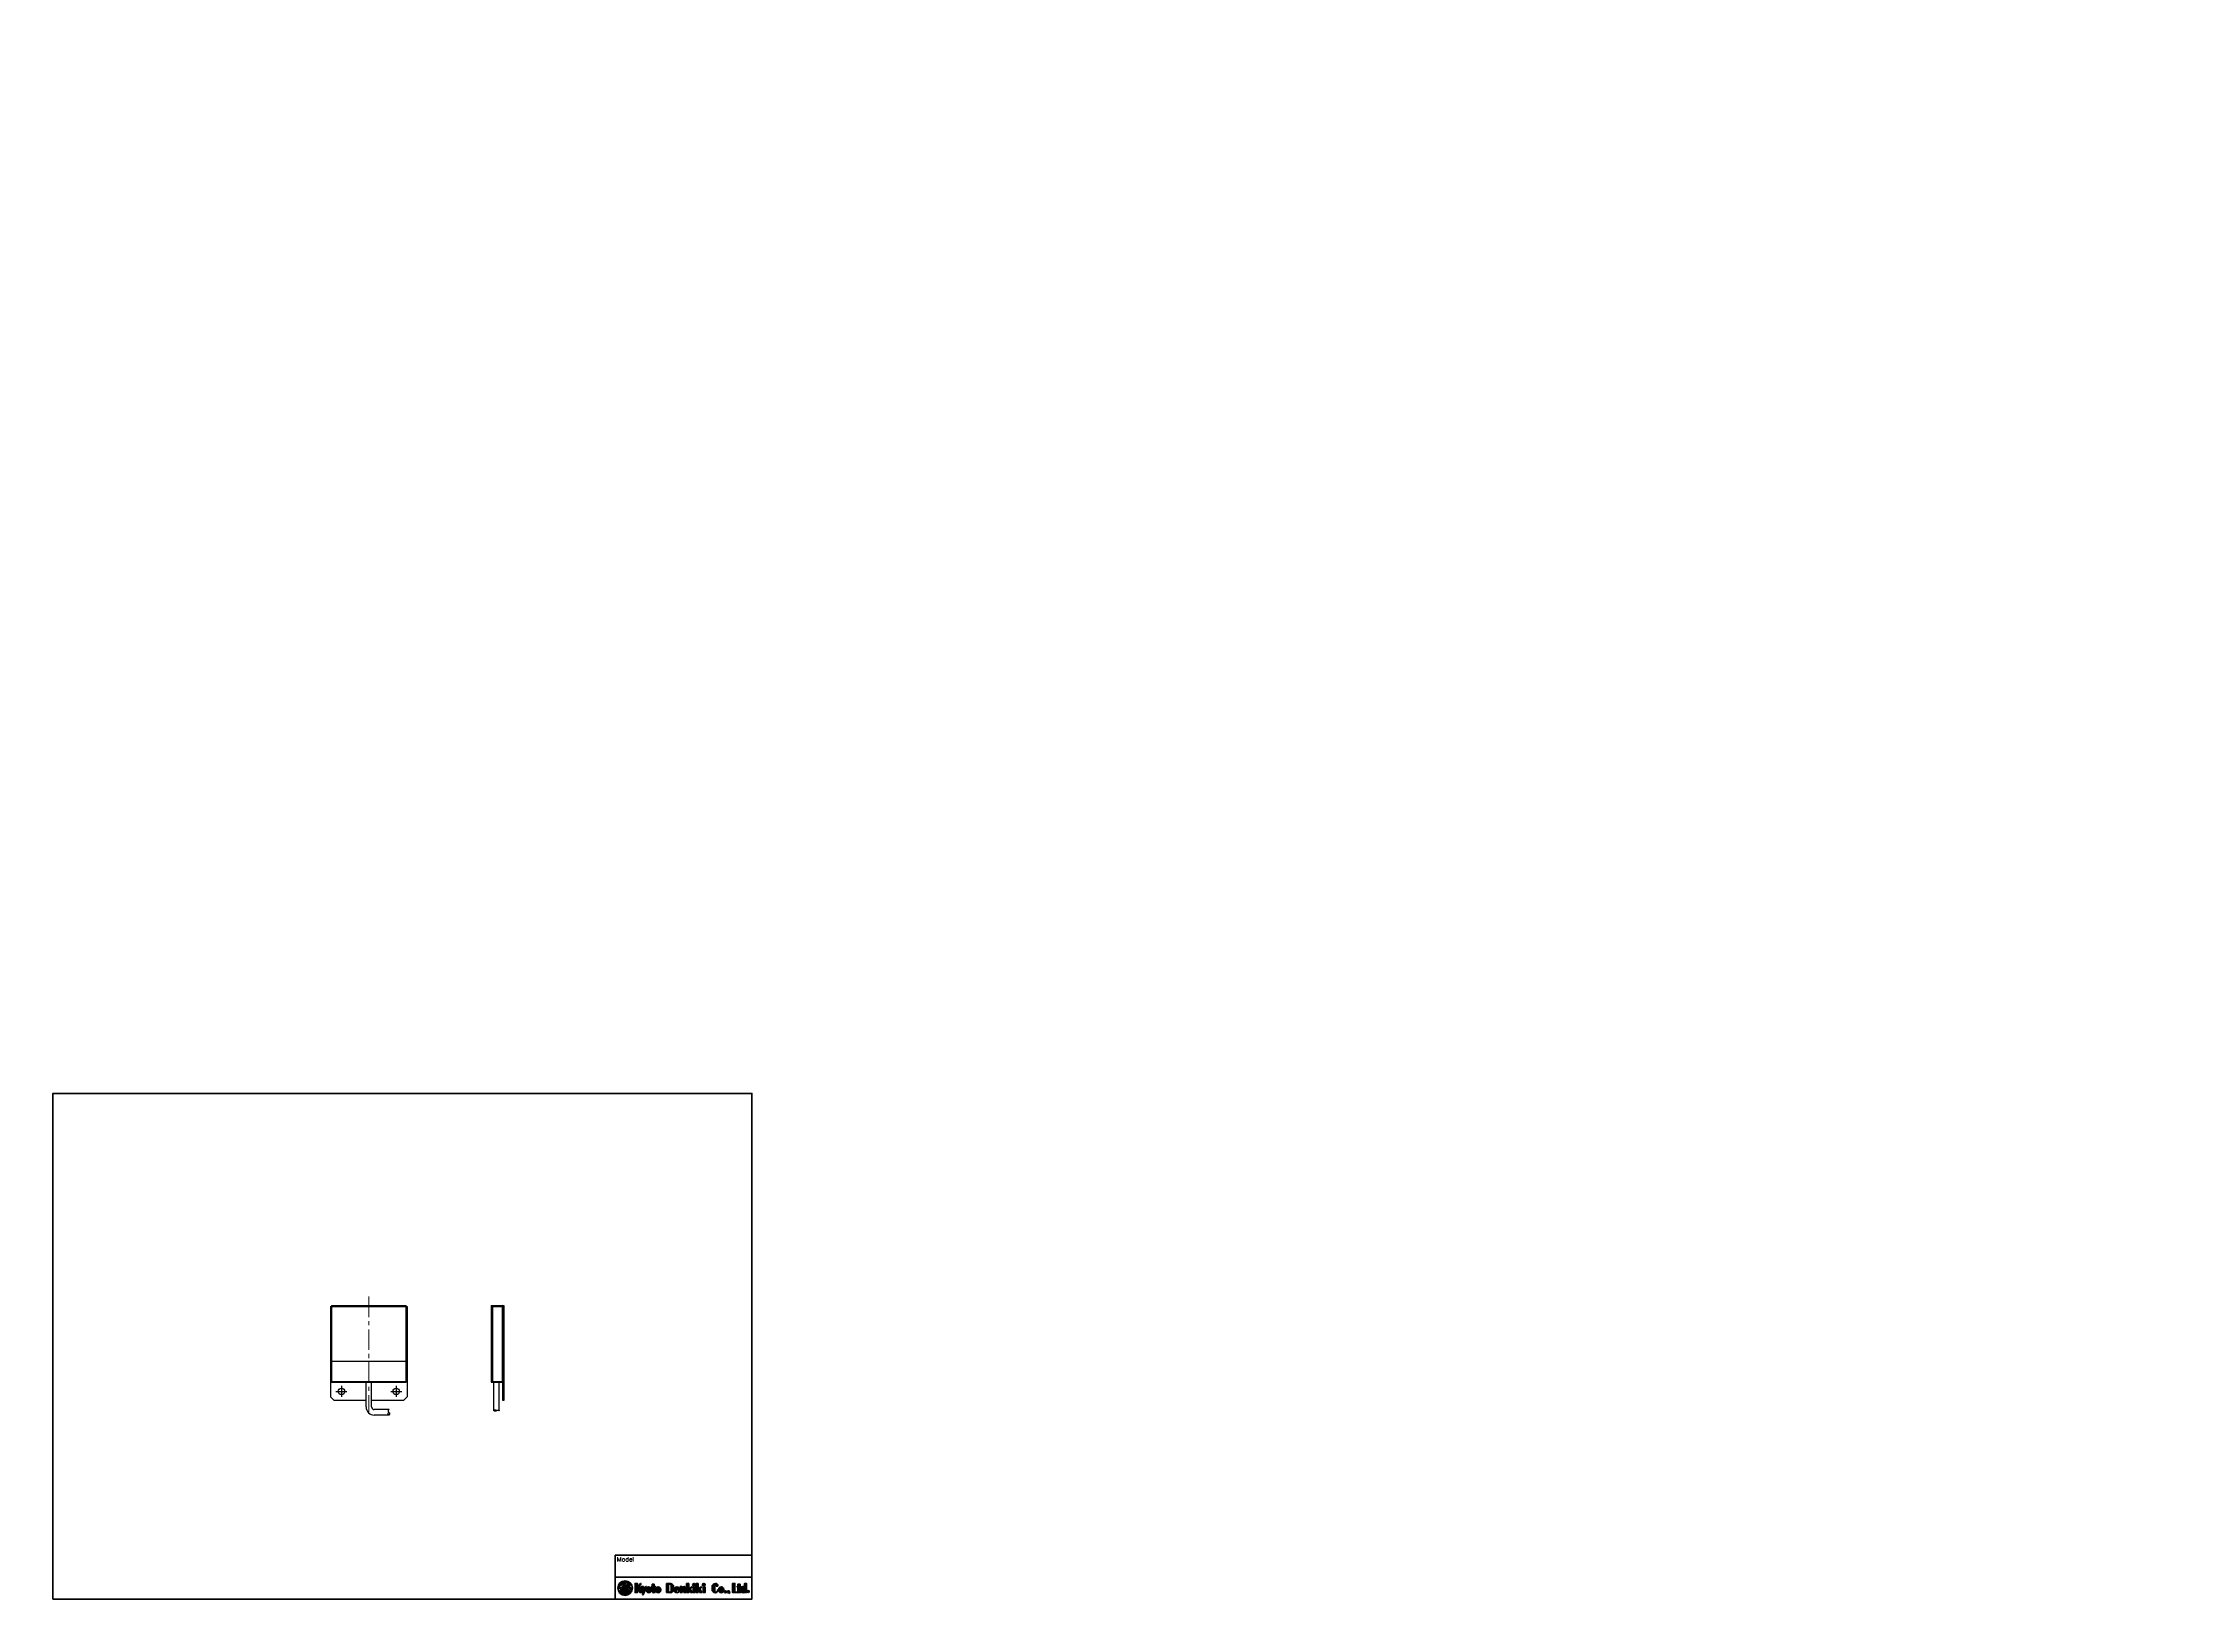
# Paper-space layout 'A3_1_3' of a CAD drawing. Header units: millimetres. Extents: x 0 to 392, y 0 to 286.
# The model-space entities are those that its viewports show. They can reach past a viewport. Long polylines and large blocks are cut down to what shows.
import ezdxf

# ---------------------------------------------------------------- set-up
doc = ezdxf.new("R2010")
doc.units = ezdxf.units.MM
doc.linetypes.add('CENTER', pattern=[2, 1.25, -0.25, 0.25, -0.25])
doc.layers.get('0').update_dxf_attribs({"lineweight": 30})
for name, color, linetype, lineweight in [('2KD_寸法１', 7, 'Continuous', 15), ('AUX', 7, 'Continuous', 40), ('PINOFF', 6, 'Continuous', 9)]:
    doc.layers.add(name, color=color, linetype=linetype, lineweight=lineweight)
doc.layers.get('PINOFF').freeze()
doc.styles.get("Standard").update_dxf_attribs({"font": 'simplex.shx', "width": 0.8, "bigfont": 'extfont.shx'})

# ---------------------------------------------------------------- blocks, each defined once
blk = doc.blocks.new('A$C58A435ED')
h = blk.add_hatch(color=256)
edge = h.paths.add_edge_path()
edge.add_ellipse((3.8, 4.2), major_axis=(2.36, 2.72), ratio=0.381944, start_angle=36.9142, end_angle=132.4984, ccw=False)
edge.add_arc((4.7, 6.4), 0.75, 47.7163, 192.9195, ccw=False)
edge.add_ellipse((3.8, 4.2), major_axis=(2.36, 2.72), ratio=0.381944, start_angle=355.1193, end_angle=374.4019, ccw=False)
edge.add_ellipse((4.2, 3.8), major_axis=(2.36, 2.72), ratio=0.381944, start_angle=320.8704, end_angle=364.8807, ccw=False)
edge.add_arc((4, -35.9), 40.1, 84.2752, 86.8987, ccw=False)
edge.add_arc((4, 4), 4, 0, 180)
edge.add_arc((4, -35.9), 40.1, 92.8389, 95.7248, ccw=False)
h = blk.add_hatch(color=256)
edge = h.paths.add_edge_path()
edge.add_arc((4, 4), 4, 180, 360)
edge.add_arc((4, 43.9), 40.1, 272.8389, 275.7248, ccw=False)
edge.add_ellipse((4.2, 3.8), major_axis=(2.36, 2.72), ratio=0.381944, start_angle=175.1193, end_angle=312.4984, ccw=False)
edge.add_ellipse((3.8, 4.2), major_axis=(2.36, 2.72), ratio=0.381944, start_angle=140.8704, end_angle=184.8807, ccw=False)
edge.add_arc((4, 43.9), 40.1, 264.2752, 266.8987, ccw=False)
h = blk.add_hatch(color=256)
edge = h.paths.add_edge_path(flags=17)
edge.add_ellipse((4.2, 3.8), major_axis=(2.36, 2.72), ratio=0.381944, start_angle=130.1847, end_angle=175.1193)
edge.add_ellipse((3.8, 4.2), major_axis=(2.36, 2.72), ratio=0.381944, start_angle=184.8807, end_angle=296.5044)
edge.add_arc((4, 43.9), 40.1, 267.8758, 271.7647, ccw=False)
h = blk.add_hatch(color=256)
edge = h.paths.add_edge_path(flags=17)
edge.add_ellipse((3.8, 4.2), major_axis=(2.36, 2.72), ratio=0.381944, start_angle=310.1847, end_angle=355.1193)
edge.add_ellipse((4.2, 3.8), major_axis=(2.36, 2.72), ratio=0.381944, start_angle=364.8807, end_angle=376.9173)
edge.add_arc((4.6, 6.4), 0.783, -118.932, 3.6503, ccw=False)
edge.add_ellipse((4.2, 3.8), major_axis=(2.36, 2.72), ratio=0.381944, start_angle=39.809, end_angle=116.5044)
edge.add_arc((4, -35.9), 40.1, 87.8758, 91.7647, ccw=False)
blk.add_circle((4, 4), 4)
for centre, radius, start, end in [((4, -35.9), 40.1, 92.8389, 95.7248), ((4, 43.9), 40.1, 264.2752, 266.8987), ((4, 43.9), 40.1, 267.8758, 271.7647), ((4, -35.9), 40.1, 87.8758, 91.7647), ((4.7, 6.4), 0.75, 46.1932, 192.9195), ((4.6, 6.4), 0.783, 241.068, 3.6503), ((4, 43.9), 40.1, 272.8389, 275.7248), ((4, -35.9), 40.1, 84.2752, 86.8987)]:
    blk.add_arc(centre, radius, start, end)
for centre, start_param, end_param in [((3.8, 4.2), 2.009737, 4.900602), ((4.2, 3.8), 1.88285, 5.049036), ((3.8, 4.2), 1.10042, 1.907443), ((4.2, 3.8), 1.14108, 1.759009), ((3.8, 4.2), 5.024443, 6.875096), ((4.2, 3.8), 5.15133, 6.96942)]:
    blk.add_ellipse(centre, major_axis=(2.36, 2.72), ratio=0.381944, start_param=start_param, end_param=end_param)
blk = doc.blocks.new('A$C7F8063EA')
for points in [[(2.4, 4.8), (3.4, 6.2), (2.9, 6.2), (1.3, 4.1), (1.3, 6.2), (0, 6.2), (0, 1.1), (1.3, 1.1), (1.3, 3.4), (1.5, 3.7), (2.6, 1.1), (4.1, 1.1)], [(4.5, 1.1), (4.1, 0), (4.4, 0), (6.2, 4.4), (5.8, 4.4), (5.2, 2.8), (4.5, 4.4), (3.4, 4.4)], [(28.2, 6.2), (28.2, 1.1), (29.4, 1.1), (29.4, 2.6), (29.5, 2.8), (30.3, 1.1), (31.3, 1.1), (30.2, 3.3), (31.3, 4.2), (31.1, 4.4), (29.4, 3), (29.4, 6.2)], [(31.8, 4.2), (31.8, 1.1), (32.9, 1.1), (32.9, 4.2)], [(33.4, 6.2), (33.4, 1.1), (34.5, 1.1), (34.5, 2.6), (34.7, 2.8), (35.5, 1.1), (36.5, 1.1), (35.4, 3.3), (36.5, 4.2), (36.3, 4.4), (34.5, 3), (34.5, 6.2)], [(37.2, 4.2), (37.2, 1.1), (38.3, 1.1), (38.3, 4.2)], [(53.4, 6.2), (53.4, 1.1), (54.7, 1.1), (56.3, 1.1), (56.3, 1.4), (54.7, 1.4), (54.7, 6.2)]]:
    blk.add_hatch(color=256).paths.add_polyline_path(points)
h = blk.add_hatch(color=256)
h.paths.add_polyline_path([(6, 2.5, 0.993056), (8.9, 2.5), (8.9, 2.9, 1.006911), (6, 2.9)])
h.paths.add_polyline_path([(7.1, 3.9, -1.045169), (7.8, 3.9), (7.8, 1.6, -1.045169), (7.1, 1.6)], flags=16)
h = blk.add_hatch(color=256)
edge = h.paths.add_edge_path()
edge.add_line((9.4, 4.2), (9.4, 1.8))
edge.add_ellipse((10, 1.8), major_axis=(0, 0.709), ratio=0.902288, start_angle=90, end_angle=180)
edge.add_line((10, 1.1), (11, 1.1))
edge.add_line((11, 1.1), (11, 1.4))
edge.add_ellipse((11, 1.9), major_axis=(0, -0.528), ratio=0.918034, start_angle=270, end_angle=360, ccw=False)
edge.add_line((10.5, 1.9), (10.5, 4.2))
edge.add_line((10.5, 4.2), (10.9, 4.2))
edge.add_line((10.9, 4.2), (10.9, 4.6))
edge.add_line((10.9, 4.6), (10.5, 4.6))
edge.add_line((10.5, 4.6), (10.5, 5.8))
edge.add_line((10.5, 5.8), (9.4, 5.8))
edge.add_line((9.4, 5.8), (9.4, 4.6))
edge.add_line((9.4, 4.6), (9.1, 4.6))
edge.add_line((9.1, 4.6), (9.1, 4.2))
edge.add_line((9.1, 4.2), (9.4, 4.2))
h = blk.add_hatch(color=256)
h.paths.add_polyline_path([(12.7, 4.4), (12.6, 4.4, 0.412198), (11.2, 2.9), (11.2, 2.5, 0.993056), (14.1, 2.5), (14.1, 2.9, 0.416232)])
h.paths.add_polyline_path([(12.3, 3.9, -1.045169), (13, 3.9), (13, 1.6, -1.045169), (12.3, 1.6)], flags=16)
h = blk.add_hatch(color=256)
edge = h.paths.add_edge_path()
edge.add_line((17.2, 1.1), (19.3, 1.1))
edge.add_ellipse((19.3, 3), major_axis=(0, -1.92), ratio=0.930559, start_angle=0, end_angle=90)
edge.add_line((21.1, 3), (21.1, 4.2))
edge.add_ellipse((19.3, 4.2), major_axis=(0, 1.92), ratio=0.930559, start_angle=270, end_angle=360)
edge.add_line((19.3, 6.2), (17.2, 6.2))
edge.add_line((17.2, 6.2), (17.2, 1.1))
edge = h.paths.add_edge_path(flags=16)
edge.add_line((18.3, 5.8), (19.1, 5.8))
edge.add_ellipse((19.1, 5.1), major_axis=(0, 0.7), ratio=0.929746, start_angle=270, end_angle=359.8389, ccw=False)
edge.add_line((19.8, 5.1), (19.8, 2.1))
edge.add_ellipse((19.1, 2.1), major_axis=(0, -0.7), ratio=0.929746, start_angle=0.1611, end_angle=90, ccw=False)
edge.add_line((19.1, 1.4), (18.3, 1.4))
edge.add_line((18.3, 1.4), (18.3, 5.8))
h = blk.add_hatch(color=256)
edge = h.paths.add_edge_path()
edge.add_line((22.9, 4.4), (22.9, 4.4))
edge.add_arc((22.9, 2.9), 1.46, 90.3946, 180)
edge.add_line((21.4, 2.9), (21.4, 2.5))
edge.add_arc((22.9, 2.5), 1.46, 180.2595, 269.3397)
edge.add_line((22.9, 1.1), (22.9, 1.1))
edge.add_arc((22.9, 2.5), 1.46, 270.6603, 354.2194)
edge.add_line((24.3, 2.4), (24.1, 2.4))
edge.add_ellipse((22.9, 2.4), major_axis=(-1.2, 0), ratio=0.941657, start_angle=90.1774, end_angle=180, ccw=False)
edge.add_arc((22.9, 1.6), 0.325, 180, 276.5641, ccw=False)
edge.add_line((22.5, 1.6), (22.5, 2.7))
edge.add_line((22.5, 2.7), (24.3, 2.7))
edge.add_line((24.3, 2.7), (24.3, 2.9))
edge.add_arc((22.9, 2.9), 1.46, 359.2107, 449.6054)
h.paths.add_polyline_path([(22.5, 3.1), (22.5, 3.9, -1.045169), (23.2, 3.9), (23.2, 3.1)], flags=16)
h = blk.add_hatch(color=256)
edge = h.paths.add_edge_path()
edge.add_line((24.7, 4.4), (24.7, 1.1))
edge.add_line((24.7, 1.1), (25.8, 1.1))
edge.add_line((25.8, 1.1), (25.8, 3.7))
edge.add_ellipse((26.2, 3.7), major_axis=(0.377, 0.217), ratio=0.907884, start_angle=60.0645, end_angle=150.0645, ccw=False)
edge.add_ellipse((26.2, 3.7), major_axis=(0, 0.404), ratio=0.965673, start_angle=270, end_angle=360, ccw=False)
edge.add_line((26.6, 3.7), (26.6, 1.1))
edge.add_line((26.6, 1.1), (27.7, 1.1))
edge.add_line((27.7, 1.1), (27.7, 3.4))
edge.add_ellipse((26.8, 3.4), major_axis=(0, 1.05), ratio=0.925613, start_angle=270, end_angle=360)
edge.add_ellipse((26.8, 4), major_axis=(-0.975, 0), ratio=0.402759, start_angle=270, end_angle=360)
edge.add_line((25.8, 4), (25.8, 4.2))
edge.add_line((25.8, 4.2), (25.6, 4.4))
edge.add_line((25.6, 4.4), (24.7, 4.4))
h = blk.add_hatch(color=256)
edge = h.paths.add_edge_path()
edge.add_ellipse((32.3, 5.5), major_axis=(-0.803, 0), ratio=0.880683, start_angle=0, end_angle=360)
h = blk.add_hatch(color=256)
edge = h.paths.add_edge_path()
edge.add_ellipse((37.6, 5.5), major_axis=(-0.803, 0), ratio=0.880683, start_angle=0, end_angle=360)
h = blk.add_hatch(color=256)
edge = h.paths.add_edge_path()
edge.add_arc((44, 5.4), 0.402, 0, 180, ccw=False)
edge.add_line((44.4, 5.4), (44.4, 4.6))
edge.add_line((44.4, 4.6), (45.4, 4.6))
edge.add_ellipse((44, 4.6), major_axis=(0, 1.59), ratio=0.861671, start_angle=270, end_angle=360)
edge.add_ellipse((44, 4.4), major_axis=(-1.84, 0), ratio=0.958258, start_angle=270, end_angle=360)
edge.add_line((42.2, 4.4), (42.2, 2.8))
edge.add_ellipse((44, 2.8), major_axis=(-1.84, 0), ratio=0.958258, start_angle=0, end_angle=90)
edge.add_ellipse((44, 2.6), major_axis=(0, -1.59), ratio=0.859541, start_angle=0, end_angle=90)
edge.add_line((45.4, 2.6), (45.1, 2.6))
edge.add_line((45.1, 2.6), (45.1, 2.1))
edge.add_ellipse((44.5, 2.1), major_axis=(0, -0.689), ratio=0.905354, start_angle=0, end_angle=90, ccw=False)
edge.add_line((44.5, 1.4), (44.1, 1.4))
edge.add_ellipse((44.1, 1.9), major_axis=(0, 0.516), ratio=0.975773, start_angle=90, end_angle=180, ccw=False)
edge.add_line((43.6, 1.9), (43.6, 5.4))
h = blk.add_hatch(color=256)
h.paths.add_polyline_path([(45.7, 2.5, 0.409357), (47.2, 1.1), (47.2, 1.1, 0.409404), (48.7, 2.5), (48.7, 2.9, 1.006911), (45.7, 2.9)])
h.paths.add_polyline_path([(46.9, 3.9, -1), (47.5, 3.9), (47.5, 1.6, -1), (46.9, 1.6)], flags=16)
h = blk.add_hatch(color=256)
edge = h.paths.add_edge_path()
edge.add_ellipse((49.5, 1.6), major_axis=(-0.65, 0), ratio=0.820872, start_angle=0, end_angle=360)
h = blk.add_hatch(color=256)
edge = h.paths.add_edge_path()
edge.add_ellipse((51.1, 1.6), major_axis=(-0.65, 0), ratio=0.820872, start_angle=178.569, end_angle=477.5428)
edge.add_ellipse((51.3, 1.1), major_axis=(0, -0.409), ratio=0.251102, start_angle=0, end_angle=84.6433, ccw=False)
edge.add_ellipse((51.3, 1.4), major_axis=(0, -0.72), ratio=0.731271, start_angle=0, end_angle=90)
edge.add_ellipse((51.7, 1.4), major_axis=(0, 0.202), ratio=0.432391, start_angle=270, end_angle=339.5604)
edge.add_ellipse((51.7, 1.4), major_axis=(0, 0.202), ratio=0.432391, start_angle=339.5604, end_angle=340.2548, ccw=False)
h = blk.add_hatch(color=256)
edge = h.paths.add_edge_path()
edge.add_line((56, 4.2), (56.3, 4.2))
edge.add_line((56.3, 4.2), (56.3, 1.8))
edge.add_ellipse((57, 1.8), major_axis=(0, 0.709), ratio=0.902288, start_angle=90, end_angle=180)
edge.add_line((57, 1.1), (58, 1.1))
edge.add_line((58, 1.1), (58, 1.4))
edge.add_ellipse((58, 1.9), major_axis=(0, -0.528), ratio=0.918034, start_angle=270, end_angle=360, ccw=False)
edge.add_line((57.5, 1.9), (57.5, 4.2))
edge.add_line((57.5, 4.2), (57.8, 4.2))
edge.add_line((57.8, 4.2), (57.8, 4.6))
edge.add_line((57.8, 4.6), (57.5, 4.6))
edge.add_line((57.5, 4.6), (57.5, 5.8))
edge.add_line((57.5, 5.8), (56.3, 5.8))
edge.add_line((56.3, 5.8), (56.3, 4.6))
edge.add_line((56.3, 4.6), (56, 4.6))
edge.add_line((56, 4.6), (56, 4.2))
h = blk.add_hatch(color=256)
edge = h.paths.add_edge_path()
edge.add_line((61, 6.2), (60, 6.2))
edge.add_line((60, 6.2), (60, 4))
edge.add_ellipse((59.4, 3.2), major_axis=(0, -1.25), ratio=0.700546, start_angle=140.5626, end_angle=180)
edge.add_line((59.4, 4.4), (59, 4.4))
edge.add_ellipse((59, 3.2), major_axis=(0, -1.25), ratio=0.700546, start_angle=180, end_angle=270)
edge.add_line((58.1, 3.2), (58.1, 2.3))
edge.add_ellipse((59, 2.3), major_axis=(0, 1.25), ratio=0.700546, start_angle=90, end_angle=180)
edge.add_line((59, 1.1), (59.4, 1.1))
edge.add_ellipse((59.4, 2.3), major_axis=(0, 1.25), ratio=0.700546, start_angle=180, end_angle=219.4374)
edge.add_line((60, 1.5), (60, 1.1))
edge.add_line((60, 1.1), (61, 1.1))
edge.add_line((61, 1.1), (61, 6.2))
h.paths.add_polyline_path([(60, 1.7, -1), (59.2, 1.7), (59.2, 3.8, -1), (60, 3.8)], flags=16)
h = blk.add_hatch(color=256)
edge = h.paths.add_edge_path()
edge.add_ellipse((62, 1.7), major_axis=(-0.582, 0), ratio=0.959913, start_angle=0, end_angle=360)
for p, q in [((0, 6.2), (1.3, 6.2)), ((0, 1.1), (1.3, 1.1)), ((2.9, 6.2), (1.3, 4.1)), ((1.5, 3.7), (1.3, 3.4)), ((2.6, 1.1), (1.5, 3.7)), ((3.4, 6.2), (2.4, 4.8)), ((4.1, 1.1), (2.4, 4.8)), ((4.1, 1.1), (2.6, 1.1)), ((2.9, 6.2), (3.4, 6.2)), ((3.4, 4.4), (4.5, 1.1)), ((3.4, 4.4), (4.5, 4.4)), ((3.4, 4.4), (4.5, 4.4)), ((4.1, 0), (4.5, 1.1)), ((4.1, 0), (4.4, 0)), ((4.4, 0), (6.2, 4.4)), ((4.5, 4.4), (5.2, 2.8)), ((5.2, 2.8), (5.8, 4.4)), ((5.8, 4.4), (6.2, 4.4)), ((6, 2.9), (6, 2.5)), ((8.9, 2.9), (8.9, 2.5)), ((9.1, 4.6), (9.1, 4.2)), ((9.1, 4.6), (9.1, 4.2)), ((9.1, 4.2), (9.4, 4.2)), ((9.1, 4.2), (9.4, 4.2)), ((9.4, 5.8), (10.5, 5.8)), ((9.4, 5.8), (9.4, 4.6)), ((9.4, 4.2), (9.4, 1.8)), ((10, 1.1), (11, 1.1)), ((11, 1.1), (10, 1.1)), ((10.5, 5.8), (10.5, 4.6)), ((10.5, 4.2), (10.9, 4.2)), ((10.5, 4.2), (10.9, 4.2)), ((10.5, 4.2), (10.5, 1.9)), ((11, 1.4), (11, 1.1)), ((11, 1.4), (11, 1.1)), ((11, 1.1), (11, 1.1)), ((11.2, 2.9), (11.2, 2.5)), ((12.6, 4.4), (12.7, 4.4)), ((12.7, 1.1), (12.7, 1.1)), ((14.1, 2.9), (14.1, 2.5)), ((17.2, 6.2), (19.3, 6.2)), ((17.2, 1.1), (17.2, 6.2)), ((17.2, 1.1), (17.2, 6.2)), ((17.2, 6.2), (19.3, 6.2)), ((17.2, 1.1), (19.3, 1.1)), ((17.2, 1.1), (19.3, 1.1)), ((18.3, 5.8), (18.3, 1.4)), ((18.3, 1.4), (18.3, 5.8)), ((18.3, 5.8), (19.1, 5.8)), ((18.3, 1.4), (19.1, 1.4)), ((19.8, 5.1), (19.8, 2.1)), ((21.1, 4.2), (21.1, 3)), ((21.4, 2.9), (21.4, 2.5)), ((22.5, 3.1), (23.2, 3.1)), ((22.5, 2.7), (24.3, 2.7)), ((22.9, 4.4), (22.9, 4.4)), ((22.9, 1.1), (22.9, 1.1)), ((22.9, 1.1), (22.9, 1.1)), ((24.1, 2.4), (24.3, 2.4)), ((24.3, 2.9), (24.3, 2.7)), ((24.7, 4.4), (25.6, 4.4)), ((24.7, 1.1), (24.7, 4.4)), ((24.7, 4.4), (25.6, 4.4)), ((24.7, 4.4), (25.6, 4.4)), ((24.7, 1.1), (24.7, 4.4)), ((24.7, 4.4), (25.6, 4.4)), ((24.7, 1.1), (25.8, 1.1)), ((24.7, 1.1), (25.8, 1.1)), ((25.8, 4.2), (25.6, 4.4)), ((25.8, 4.2), (25.6, 4.4)), ((25.8, 4), (25.8, 4.2)), ((25.8, 4), (25.8, 4.2)), ((25.8, 4.2), (25.8, 4)), ((25.8, 1.1), (25.8, 3.7)), ((25.8, 1.1), (25.8, 3.7)), ((26.6, 1.1), (26.6, 3.7)), ((26.6, 1.1), (26.6, 3.7)), ((26.6, 1.1), (27.7, 1.1)), ((26.6, 1.1), (27.7, 1.1)), ((27.7, 1.1), (27.7, 3.4)), ((27.7, 1.1), (27.7, 3.4)), ((28.2, 6.2), (29.4, 6.2)), ((28.2, 6.2), (28.2, 1.1)), ((29.4, 6.2), (28.2, 6.2)), ((28.2, 1.1), (29.4, 1.1)), ((28.2, 1.1), (29.4, 1.1)), ((29.4, 3), (29.4, 6.2)), ((31.2, 4.4), (29.4, 3)), ((29.5, 2.8), (29.4, 2.6)), ((29.4, 1.1), (29.4, 2.6)), ((30.3, 1.1), (29.5, 2.8)), ((31.3, 4.2), (30.2, 3.3)), ((31.3, 1.1), (30.2, 3.3)), ((30.3, 1.1), (31.3, 1.1)), ((31.1, 4.4), (31.3, 4.2)), ((31.8, 1.1), (32.9, 1.1)), ((33.4, 6.2), (34.5, 6.2)), ((33.4, 6.2), (33.4, 1.1)), ((34.5, 6.2), (33.4, 6.2)), ((33.4, 1.1), (34.5, 1.1)), ((33.4, 1.1), (34.5, 1.1)), ((34.5, 3), (34.5, 6.2)), ((36.3, 4.4), (34.5, 3)), ((34.7, 2.8), (34.5, 2.6)), ((34.5, 1.1), (34.5, 2.6)), ((35.5, 1.1), (34.7, 2.8)), ((36.5, 4.2), (35.4, 3.3)), ((36.5, 1.1), (35.4, 3.3)), ((35.5, 1.1), (36.5, 1.1)), ((36.3, 4.4), (36.5, 4.2)), ((37.2, 1.1), (38.3, 1.1)), ((37.5, 6.2), (37.6, 6.2)), ((37.5, 6.2), (37.5, 6.2)), ((37.5, 4.8), (37.5, 4.8)), ((42.2, 4.4), (42.2, 4.4)), ((42.2, 4.4), (42.2, 2.8)), ((43.6, 5.4), (43.6, 1.9)), ((43.6, 5.4), (43.6, 1.9)), ((44.1, 1.4), (44.5, 1.4)), ((44.1, 1.4), (44.5, 1.4)), ((44.4, 4.6), (44.4, 5.4)), ((44.4, 4.6), (44.4, 5.4)), ((45.4, 4.6), (44.4, 4.6)), ((44.4, 4.6), (45.4, 4.6)), ((45.4, 2.6), (45.1, 2.6)), ((45.1, 2.6), (45.1, 2.1)), ((45.4, 2.6), (45.1, 2.6)), ((45.1, 2.6), (45.1, 2.1)), ((45.7, 2.9), (45.7, 2.5)), ((47.2, 1.1), (47.2, 1.1)), ((48.7, 2.9), (48.7, 2.5)), ((51.8, 1.6), (51.8, 1.6)), ((53.4, 6.2), (54.7, 6.2)), ((53.4, 1.1), (56.3, 1.1)), ((54.7, 1.4), (54.7, 2)), ((56, 4.6), (56, 4.2)), ((56, 4.6), (56, 4.2)), ((56, 4.2), (56.3, 4.2)), ((56, 4.2), (56.3, 4.2)), ((56.3, 5.8), (57.5, 5.8)), ((56.3, 5.8), (56.3, 4.6)), ((56.3, 4.2), (56.3, 1.8)), ((58, 1.1), (57, 1.1)), ((57.5, 5.8), (57.5, 4.6)), ((57.5, 4.2), (57.8, 4.2)), ((57.5, 4.2), (57.8, 4.2)), ((57.5, 4.2), (57.5, 1.9)), ((58, 1.4), (58, 1.1)), ((58, 1.4), (58, 1.1)), ((58, 1.1), (58, 1.4)), ((58.1, 3.2), (58.1, 2.4)), ((58.1, 3.2), (58.1, 2.3)), ((59.4, 4.4), (59, 4.4)), ((59, 1.1), (59.4, 1.1)), ((59.2, 3.8), (59.2, 1.7)), ((59.2, 3.8), (59.2, 1.7)), ((60, 6.2), (61, 6.2)), ((60, 6.2), (61, 6.2)), ((61, 1.1), (61, 2)), ((61, 1.1), (61, 2)), ((62, 2.2), (62, 2.2)), ((62, 1.1), (62, 1.1)), ((62.6, 1.7), (62.6, 1.7))]:
    blk.add_line(p, q)
for points in [[(1.3, 3.4), (1.3, 1.1), (0, 1.1), (0, 6.2), (1.3, 6.2), (1.3, 4.1)], [(7.1, 3.9), (7.1, 1.6)], [(7.8, 1.5), (7.8, 3.9)], [(9.1, 4.2), (9.1, 4.6), (9.4, 4.6)], [(9.1, 4.2), (9.1, 4.6), (9.4, 4.6)], [(10.5, 4.6), (10.9, 4.6), (10.9, 4.2)], [(10.5, 4.6), (10.9, 4.6), (10.9, 4.2)], [(12.3, 3.9), (12.3, 1.6)], [(13, 1.5), (13, 3.9)], [(22.5, 3.9), (22.5, 3.1)], [(22.5, 2.7), (22.5, 1.6)], [(23.2, 3.1), (23.2, 3.9)], [(46.9, 3.9), (46.9, 1.6)], [(47.5, 3.9), (47.5, 1.6)], [(54.7, 1.1), (53.4, 1.1), (53.4, 6.2), (54.7, 6.2), (54.7, 1.4)], [(54.7, 1.1), (56.3, 1.1), (56.3, 1.4), (54.7, 1.4)], [(56.3, 4.2), (56, 4.2), (56, 4.6), (56.3, 4.6)], [(56.3, 4.2), (56, 4.2), (56, 4.6), (56.3, 4.6)], [(57.5, 4.6), (57.8, 4.6), (57.8, 4.2), (57.5, 4.2)], [(57.5, 4.6), (57.8, 4.6), (57.8, 4.2), (57.5, 4.2)], [(60, 4), (60, 6.2), (61, 6.2), (61, 1.1), (60, 1.1), (60, 1.5)], [(60, 4), (60, 6.2), (61, 6.2), (61, 1.1), (60, 1.1), (60, 1.5)], [(60, 1.7), (60, 3.8)], [(60, 1.7), (60, 3.8)]]:
    blk.add_lwpolyline(points)
for points in [[(31.8, 4.2), (32.9, 4.2), (32.9, 1.1), (31.8, 1.1)], [(37.2, 4.2), (38.3, 4.2), (38.3, 1.1), (37.2, 1.1)]]:
    blk.add_lwpolyline(points, close=True)
for centre, radius, start, end in [((7.5, 2.9), 1.46, 359.2107, 180), ((7.5, 2.5), 1.46, 179.5961, 359.6054), ((7.5, 3.9), 0.325, 354.9391, 180), ((7.5, 1.6), 0.325, 180, 5.0609), ((12.6, 2.9), 1.46, 359.2107, 180), ((12.6, 2.5), 1.46, 179.5961, 359.6054), ((12.6, 3.9), 0.325, 354.9391, 180), ((12.6, 1.6), 0.325, 180, 5.0609), ((22.9, 2.9), 1.46, 359.2107, 180), ((22.9, 2.5), 1.46, 179.7405, 354.2194), ((22.9, 3.9), 0.325, 354.9391, 180), ((22.9, 1.6), 0.325, 180, 273.149), ((44, 5.4), 0.402, 0, 180), ((47.2, 2.9), 1.46, 359.2107, 180), ((47.2, 2.5), 1.46, 179.5961, 359.6054), ((47.2, 3.9), 0.325, 0, 180), ((47.2, 1.6), 0.325, 180, 360), ((59.6, 3.8), 0.411, 0, 180), ((59.6, 1.7), 0.411, 180, 0)]:
    blk.add_arc(centre, radius, start, end)
for centre, major_axis, ratio, start_param, end_param in [((10, 1.8), (0, 0.709), 0.902288, 1.570796, 3.141593), ((11, 1.9), (0, -0.528), 0.918034, 4.712389, 6.283185), ((19.1, 5.1), (0, 0.7), 0.929746, 4.712389, 6.280162), ((19.3, 4.2), (0, 1.92), 0.930559, 4.712389, 6.283185), ((22.9, 2.4), (-1.2, 0), 0.941657, 1.573713, 3.141593), ((26.8, 4), (-0.975, 0), 0.402759, 4.712389, 6.283185), ((26.2, 3.7), (0, 0.404), 0.965673, 4.712389, 6.283185), ((26.8, 3.4), (0, 1.05), 0.925613, 4.712389, 6.283185), ((44, 4.4), (-1.84, 0), 0.958258, 4.712389, 6.283185), ((44.1, 1.9), (0, 0.516), 0.975773, 1.570796, 3.141593), ((44, 4.6), (0, 1.59), 0.861671, 4.712389, 6.283185), ((44, 2.6), (0, -1.59), 0.859541, 0, 1.570796), ((44.5, 2.1), (0, -0.689), 0.905354, 0, 1.570796), ((51.1, 1.6), (-0.65, 0), 0.820872, 3.11117, 8.258473), ((51.3, 1.4), (0, -0.72), 0.731271, 0, 1.570796), ((51.3, 1.1), (0, -0.409), 0.251102, 0, 1.547256), ((51.7, 1.4), (0, 0.202), 0.432391, 4.712389, 5.59034), ((57, 1.8), (0, 0.709), 0.902288, 1.570796, 3.141593), ((58, 1.9), (0, -0.528), 0.918034, 4.712389, 6.283185), ((59, 3.2), (0, -1.25), 0.700546, 3.141592, 4.712389), ((59.4, 2.3), (0, 1.25), 0.700546, 3.141592, 4.006894)]:
    blk.add_ellipse(centre, major_axis=major_axis, ratio=ratio, start_param=start_param, end_param=end_param)
at = {"extrusion": (0, 0, -1)}
for centre, major_axis, ratio, start_param, end_param in [((19.1, 2.1), (0, -0.7), 0.929746, 4.712389, 6.280162), ((19.3, 3), (0, -1.92), 0.930559, 4.712389, 6.283185), ((26.2, 3.7), (0.377, 0.217), 0.907884, 3.706835, 5.194113), ((44, 2.8), (-1.84, 0), 0.958258, 4.712389, 6.283185), ((59, 2.3), (0, 1.25), 0.700546, 3.141592, 4.712389), ((59.4, 3.2), (0, -1.25), 0.700546, 3.141592, 4.006894)]:
    blk.add_ellipse(centre, major_axis=major_axis, ratio=ratio, start_param=start_param, end_param=end_param, dxfattribs=at)
for centre, major_axis, ratio in [((32.3, 5.5), (-0.803, 0), 0.880683), ((37.6, 5.5), (-0.803, 0), 0.880683), ((49.5, 1.6), (-0.65, 0), 0.820872), ((62, 1.7), (-0.582, 0), 0.959913)]:
    blk.add_ellipse(centre, major_axis=major_axis, ratio=ratio)
blk = doc.blocks.new('A$C722234A8')
for p, q in [((-20.5, 0), (-20.5, -42)), ((-20.5, 0), (20.5, 0)), ((20.5, -42), (20.5, 0)), ((-21, -0.5), (21, -0.5)), ((-21, -0.5), (-21, -50)), ((21, -0.5), (21, -50)), ((-20.5, -30.5), (20.5, -30.5)), ((-21, -41.5), (21, -41.5)), ((-20.5, -42), (20.5, -42)), ((-18, -47), (-12, -47)), ((-15, -44), (-15, -50)), ((-1.5, -55.5), (-1.5, -42)), ((1.5, -55.5), (1.5, -42)), ((12, -47), (18, -47)), ((15, -44), (15, -50)), ((-21, -50), (-19, -52)), ((-1.5, -52), (-19, -52)), ((19, -52), (1.5, -52)), ((11.1, -57), (3, -57)), ((19, -52), (21, -50)), ((11.1, -60), (3, -60))]:
    blk.add_line(p, q)
for points in [[(11.05, -60), (11.0151, -59.9972), (10.9805, -59.9886), (10.9465, -59.9745), (10.9132, -59.9548), (10.881, -59.9297), (10.85, -59.8995), (10.8206, -59.8644), (10.7929, -59.8245), (10.7672, -59.7803), (10.7436, -59.7321), (10.7223, -59.6801), (10.7036, -59.625), (10.6875, -59.5669), (10.6741, -59.5065), (10.6636, -59.4441), (10.6561, -59.3803), (10.6515, -59.3154), (10.65, -59.25), (10.6515, -59.1846), (10.6561, -59.1197), (10.6636, -59.0559), (10.6741, -58.9935), (10.6875, -58.9331), (10.7036, -58.875), (10.7223, -58.8199), (10.7436, -58.7679), (10.7672, -58.7197), (10.7929, -58.6755), (10.8206, -58.6356), (10.85, -58.6005), (10.881, -58.5703), (10.9132, -58.5452), (10.9465, -58.5255), (10.9805, -58.5114), (11.0151, -58.5028), (11.05, -58.5)], [(11.05, -58.5), (11.0066, -58.4886), (10.9645, -58.4548), (10.925, -58.3995), (10.8893, -58.3246), (10.8585, -58.2321), (10.8335, -58.125), (10.8151, -58.0065), (10.8038, -57.8803), (10.8, -57.75), (10.8038, -57.6198), (10.8151, -57.4935), (10.8335, -57.375), (10.8585, -57.2679), (10.8893, -57.1755), (10.925, -57.1005), (10.9645, -57.0453), (11.0066, -57.0114), (11.05, -57)], [(11.05, -58.5), (11.0934, -58.5114), (11.1355, -58.5453), (11.175, -58.6005), (11.2107, -58.6755), (11.2415, -58.7679), (11.2665, -58.875), (11.2849, -58.9935), (11.2962, -59.1198), (11.3, -59.25), (11.2962, -59.3803), (11.2849, -59.5065), (11.2665, -59.625), (11.2415, -59.7321), (11.2107, -59.8246), (11.175, -59.8995), (11.1355, -59.9548), (11.0934, -59.9886), (11.05, -60)]]:
    blk.add_lwpolyline(points)
for centre in [(-15, -47), (15, -47)]:
    blk.add_circle(centre, 1.75)
for radius in [4.5, 1.5]:
    blk.add_arc((3, -55.5), radius, 180, 270)
blk = doc.blocks.new('A$C0C92288E')
for p, q in [((-7, 0), (-1, 0)), ((-7, 0), (-7, -42)), ((-0.5, 0), (0, 0)), ((-0.5, -52), (-0.5, 0)), ((0, 0), (0, -52)), ((-7, -0.5), (-0.5, -0.5)), ((-6, -41.5), (-6, -0.5)), ((-1, -0.5), (-1, -41.5)), ((-7, -41.5), (-0.5, -41.5)), ((-7, -42), (-1, -42)), ((-5.5, -57.6), (-5.5, -42)), ((-2.5, -57.6), (-2.5, -42)), ((-0.5, -50), (0, -50)), ((0, -52), (-0.5, -52))]:
    blk.add_line(p, q)
for points in [[(-5.5, -57.55), (-5.4972, -57.5151), (-5.4886, -57.4805), (-5.4745, -57.4465), (-5.4548, -57.4132), (-5.4297, -57.381), (-5.3995, -57.35), (-5.3644, -57.3206), (-5.3245, -57.2929), (-5.2803, -57.2672), (-5.2321, -57.2436), (-5.1801, -57.2223), (-5.125, -57.2036), (-5.0669, -57.1875), (-5.0065, -57.1741), (-4.9441, -57.1636), (-4.8803, -57.1561), (-4.8154, -57.1515), (-4.75, -57.15), (-4.6846, -57.1515), (-4.6197, -57.1561), (-4.5559, -57.1636), (-4.4935, -57.1741), (-4.4331, -57.1875), (-4.375, -57.2036), (-4.3199, -57.2223), (-4.2679, -57.2436), (-4.2197, -57.2672), (-4.1755, -57.2929), (-4.1356, -57.3206), (-4.1005, -57.35), (-4.0703, -57.381), (-4.0452, -57.4132), (-4.0255, -57.4465), (-4.0114, -57.4805), (-4.0028, -57.5151), (-4, -57.55)], [(-4, -57.55), (-4.0114, -57.5934), (-4.0453, -57.6355), (-4.1005, -57.675), (-4.1755, -57.7107), (-4.2679, -57.7415), (-4.375, -57.7665), (-4.4935, -57.7849), (-4.6198, -57.7962), (-4.75, -57.8), (-4.8803, -57.7962), (-5.0065, -57.7849), (-5.125, -57.7665), (-5.2321, -57.7415), (-5.3246, -57.7107), (-5.3995, -57.675), (-5.4548, -57.6355), (-5.4886, -57.5934), (-5.5, -57.55)], [(-4, -57.55), (-3.9886, -57.5066), (-3.9548, -57.4645), (-3.8995, -57.425), (-3.8246, -57.3893), (-3.7321, -57.3585), (-3.625, -57.3335), (-3.5065, -57.3151), (-3.3803, -57.3038), (-3.25, -57.3), (-3.1198, -57.3038), (-2.9935, -57.3151), (-2.875, -57.3335), (-2.7679, -57.3585), (-2.6755, -57.3893), (-2.6005, -57.425), (-2.5453, -57.4645), (-2.5114, -57.5066), (-2.5, -57.55)]]:
    blk.add_lwpolyline(points)
for centre, start, end in [((-1, -0.5), 0, 90), ((-1, -41.5), 270, 0)]:
    blk.add_arc(centre, 0.5, start, end)

msp = doc.modelspace()

# ---------------------------------------------------------------- linework, layer by layer
at = {"layer": '2KD_寸法１', "color": 2, "linetype": 'CENTER'}
msp.add_line((177.086, 169.742), (177.086, 105.742), dxfattribs=at)
at = {"layer": 'AUX', "lineweight": 70}
for p, q in [((312, 28), (312, 16)), ((312, 28), (312, 16)), ((312, 28), (312, 16)), ((312, 28), (387, 28)), ((312, 16), (312, 4)), ((312, 16), (312, 4)), ((312, 16), (312, 4)), ((312, 16), (387, 16))]:
    msp.add_line(p, q, dxfattribs=at)
msp.add_lwpolyline([(4, 4), (387, 4), (387, 281), (4, 281)], close=True, dxfattribs=at)

# ---------------------------------------------------------------- block references
for name, p in [('A$C722234A8', (177.086, 164.742)), ('A$C0C92288E', (251.086, 164.742))]:
    msp.add_blockref(name, p)
at = {"layer": 'AUX'}
for name, p in [('A$C58A435ED', (313.5, 6)), ('A$C7F8063EA', (323, 6.389))]:
    msp.add_blockref(name, p, dxfattribs=at)

# ---------------------------------------------------------------- texts
at = {"layer": 'AUX', "lineweight": 20}
msp.add_text('Model', height=2.5, dxfattribs=at).set_placement((313, 24.5))

psp = doc.layouts.new('A3_1_3')

# ---------------------------------------------------------------- viewports
at = {"layer": 'PINOFF', "color": 7, "lineweight": 0}
psp.add_viewport(center=(195.5, 142.5), size=(392, 286), view_center_point=(586.5, 427.5), view_height=857.99999, dxfattribs=at)

doc.saveas('drawing.dxf')
